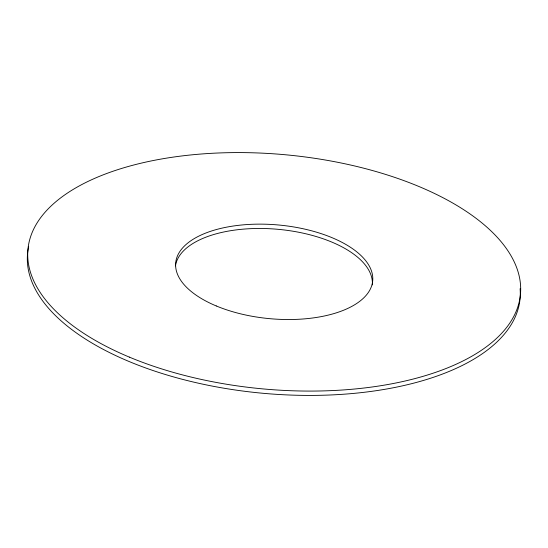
<?xml version="1.0" encoding="UTF-8"?>
<svg xmlns="http://www.w3.org/2000/svg" width="548" height="548" viewBox="0 0 548 548"><rect width="100%" height="100%" fill="white"/><g stroke="black" fill="none" stroke-linecap="round" stroke-linejoin="round"><path stroke-width="0.82" d="M520.093 288.721A247.278 117.608 5.2 0 1 265.91 393.539A247.278 117.608 5.2 0 1 28.654 246.648M175.463 265.876A98.914 47.046 5.2 0 1 279.247 229.427A98.914 47.046 5.2 0 1 372.325 284.926M129.39 357.132A247.278 117.608 5.2 0 0 519.346 301.352A247.278 117.608 5.2 0 0 173.853 157.016A247.278 117.608 5.2 0 0 129.39 357.132M216.275 305.955A98.914 47.046 5.2 0 0 372.256 283.645A98.914 47.046 5.2 0 0 234.058 225.906A98.914 47.046 5.2 0 0 216.275 305.955"/></g></svg>
